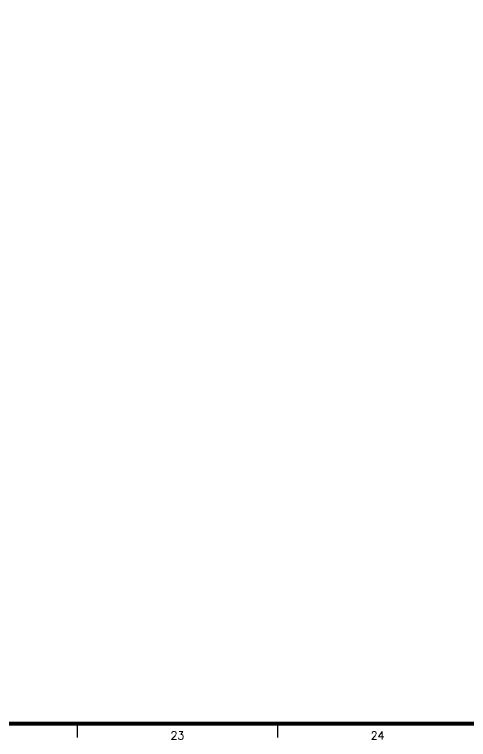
# Model space of a CAD drawing. Header units: inches. Extents: x 0 to 508000, y 0 to 738838.
# Drawn here: x 388231 to 399571, y 313088 to 331205 of the extents above; entities that cross this region are included whole.
import ezdxf
from ezdxf.enums import TextEntityAlignment as Align

# ---------------------------------------------------------------- set-up
doc = ezdxf.new("R2010")
doc.units = ezdxf.units.IN
doc.header["$LTSCALE"] = 1000
doc.header["$MEASUREMENT"] = 0
doc.layers.add('TK', color=7, linetype='Continuous', true_color=0xffffff)
doc.layers.add('ZG-图框层', color=4, linetype='Continuous', true_color=0x00ffff)
doc.styles.add('ISOCP', font='txt.shx', dxfattribs={"height": 0.2, "bigfont": 'gbcbig.shx'})

msp = doc.modelspace()

# ---------------------------------------------------------------- linework, layer by layer
at = {"layer": 'TK', "lineweight": -3}
for p, q in [((389800, 313530), (389800, 313138)), ((394800, 313530), (394800, 313138))]:
    msp.add_line(p, q, dxfattribs=at)
at = {"layer": 'ZG-图框层', "lineweight": -3, "const_width": 100}
msp.add_lwpolyline([(279800, 313484), (279800, 395538), (410100, 395538), (410100, 313484)], close=True, dxfattribs=at)

# ---------------------------------------------------------------- texts
at = {"layer": 'TK', "style": 'ISOCP'}
for s, p in [('23', (392300, 313188)), ('24', (397300, 313188))]:
    msp.add_text(s, height=200, dxfattribs=at).set_placement(p, align=Align.MIDDLE_CENTER)

doc.saveas('drawing.dxf')
